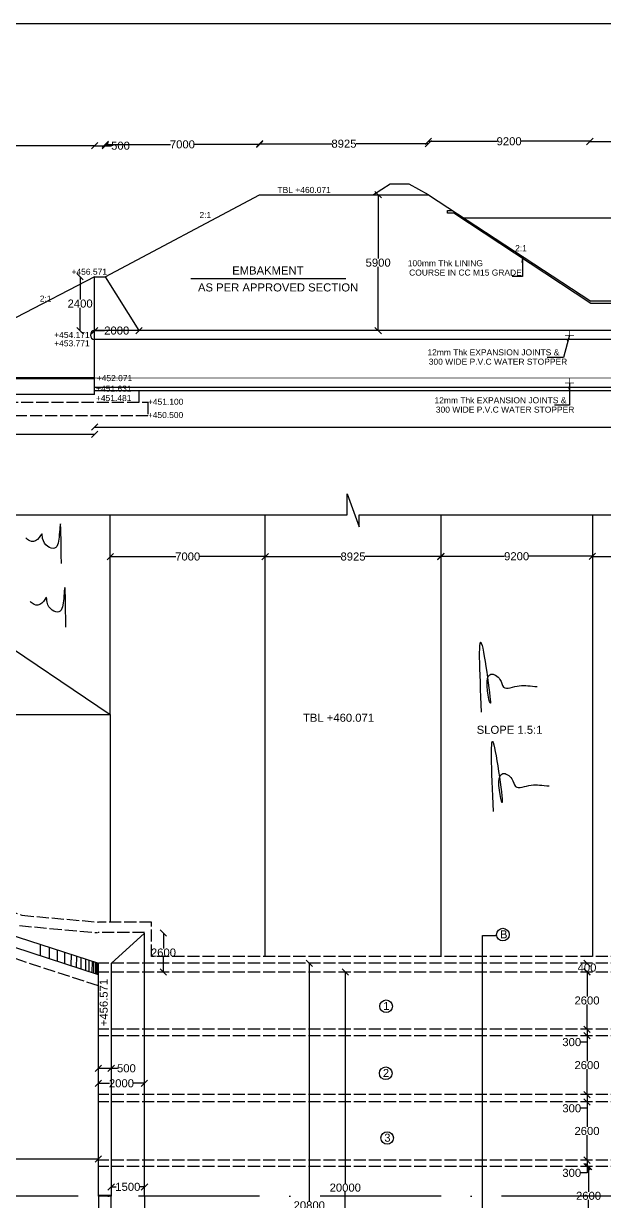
# Model space of a CAD drawing. Header units: millimetres. Extents: x 5124 to 6568637, y 2311 to 91879094.
# Drawn here: x 3707858 to 3716488, y 45938943 to 45956476 of the extents above; entities that cross this region are included whole.
import ezdxf

# ---------------------------------------------------------------- set-up
doc = ezdxf.new("R2010")
doc.units = ezdxf.units.MM
doc.header["$MEASUREMENT"] = 0
doc.linetypes.add('ACAD_ISO02W100', pattern=[15, 12, -3])
doc.linetypes.add('ACAD_ISO10W100', pattern=[18, 12, -3, 0, -3])
for name, color, linetype in [('DIMENSION', 7, 'Continuous'), ('DRAWING', 7, 'Continuous'), ('TEXT', 7, 'Continuous')]:
    doc.layers.add(name, color=color, linetype=linetype)
doc.styles.get("Standard").update_dxf_attribs({"font": 'arial.ttf', "height": 120})
doc.dimstyles.get("Standard").update_dxf_attribs({"dimtxt": 200, "dimasz": 110, "dimexe": 0.18, "dimexo": 0.0625, "dimgap": 0.09, "dimtad": 0, "dimtih": 1, "dimtoh": 1, "dimdec": 0, "dimzin": 0, "dimdsep": 46, "dimtxsty": 'Standard', "dimblk": 'OBLIQUE', "dimcen": 0.09, "dimse1": 1, "dimse2": 1, "dimadec": 0, "dimazin": 0, "dimtfac": 1, "dimtdec": 0, "dimtofl": 0, "dimtmove": 0, "dimatfit": 3, "dimfxl": 1, "dimtolj": 1, "dimtzin": 0, "dimarcsym": 0})

# ---------------------------------------------------------------- blocks, each defined once
blk = doc.blocks.new('_Oblique')
at = {"color": 0, "linetype": 'ByBlock', "lineweight": -2}
blk.add_line((-0.5, -0.5), (0.5, 0.5), dxfattribs=at)
blk = doc.blocks.new('*D93')
at = {"layer": 'Defpoints', "color": 0, "linetype": 'Continuous'}
for p in [(3703598, 45954628), (3708916, 45954657), (3708916, 45952704)]:
    blk.add_point(p, dxfattribs=at)
at = {"layer": 'DIMENSION', "color": 0, "linetype": 'Continuous', "lineweight": -2}
for p, q in [((3703598, 45954657), (3706037, 45954657)), ((3708916, 45954657), (3706477, 45954657))]:
    blk.add_line(p, q, dxfattribs=at)
at = {"layer": 'DIMENSION', "color": 0, "linetype": 'Continuous', "lineweight": -2, "xscale": 95, "yscale": 95, "zscale": 95, "rotation": 180}
blk.add_blockref('_Oblique', (3703598, 45954657), dxfattribs=at)
at = {"layer": 'DIMENSION', "color": 0, "linetype": 'Continuous', "lineweight": -2, "xscale": 95, "yscale": 95, "zscale": 95}
blk.add_blockref('_Oblique', (3708916, 45954657), dxfattribs=at)
at = {"layer": 'DIMENSION', "color": 0, "linetype": 'Continuous', "insert": (3706257, 45954657), "char_height": 120, "attachment_point": 5}
blk.add_mtext('\\A1;16000', dxfattribs=at)
blk = doc.blocks.new('*D94')
at = {"layer": 'Defpoints', "color": 0, "linetype": 'Continuous'}
for p in [(3709074, 45954656), (3708916, 45952704), (3709074, 45952704)]:
    blk.add_point(p, dxfattribs=at)
at = {"layer": 'DIMENSION', "color": 0, "linetype": 'Continuous', "lineweight": -2}
for p, q in [((3708916, 45954656), (3709074, 45954656)), ((3709074, 45954656), (3709169, 45954656))]:
    blk.add_line(p, q, dxfattribs=at)
at = {"layer": 'DIMENSION', "color": 0, "linetype": 'Continuous', "lineweight": -2, "xscale": 95, "yscale": 95, "zscale": 95, "rotation": 180}
blk.add_blockref('_Oblique', (3708916, 45954656), dxfattribs=at)
at = {"layer": 'DIMENSION', "color": 0, "linetype": 'Continuous', "lineweight": -2, "xscale": 95, "yscale": 95, "zscale": 95}
blk.add_blockref('_Oblique', (3709074, 45954656), dxfattribs=at)
at = {"layer": 'DIMENSION', "color": 0, "linetype": 'Continuous', "insert": (3709301, 45954656), "char_height": 120, "attachment_point": 5}
blk.add_mtext('\\A1;500', dxfattribs=at)
blk = doc.blocks.new('*D95')
at = {"layer": 'Defpoints', "color": 0, "linetype": 'Continuous'}
for p in [(3711370, 45954676), (3711370, 45953926), (3709074, 45952704)]:
    blk.add_point(p, dxfattribs=at)
at = {"layer": 'DIMENSION', "color": 0, "linetype": 'Continuous', "lineweight": -2}
for p, q in [((3709074, 45954676), (3710043, 45954676)), ((3711370, 45954676), (3710400, 45954676))]:
    blk.add_line(p, q, dxfattribs=at)
at = {"layer": 'DIMENSION', "color": 0, "linetype": 'Continuous', "lineweight": -2, "xscale": 95, "yscale": 95, "zscale": 95, "rotation": 180}
blk.add_blockref('_Oblique', (3709074, 45954676), dxfattribs=at)
at = {"layer": 'DIMENSION', "color": 0, "linetype": 'Continuous', "lineweight": -2, "xscale": 95, "yscale": 95, "zscale": 95}
blk.add_blockref('_Oblique', (3711370, 45954676), dxfattribs=at)
at = {"layer": 'DIMENSION', "color": 0, "linetype": 'Continuous', "insert": (3710222, 45954676), "char_height": 120, "attachment_point": 5}
blk.add_mtext('\\A1;7000', dxfattribs=at)
blk = doc.blocks.new('*D96')
at = {"layer": 'Defpoints', "color": 0, "linetype": 'Continuous'}
for p in [(3713882, 45954686), (3711370, 45953926), (3713882, 45953926)]:
    blk.add_point(p, dxfattribs=at)
at = {"layer": 'DIMENSION', "color": 0, "linetype": 'Continuous', "lineweight": -2}
for p, q in [((3711370, 45954686), (3712446, 45954686)), ((3713882, 45954686), (3712806, 45954686))]:
    blk.add_line(p, q, dxfattribs=at)
at = {"layer": 'DIMENSION', "color": 0, "linetype": 'Continuous', "lineweight": -2, "xscale": 95, "yscale": 95, "zscale": 95, "rotation": 180}
blk.add_blockref('_Oblique', (3711370, 45954686), dxfattribs=at)
at = {"layer": 'DIMENSION', "color": 0, "linetype": 'Continuous', "lineweight": -2, "xscale": 95, "yscale": 95, "zscale": 95}
blk.add_blockref('_Oblique', (3713882, 45954686), dxfattribs=at)
at = {"layer": 'DIMENSION', "color": 0, "linetype": 'Continuous', "insert": (3712626, 45954686), "char_height": 120, "attachment_point": 5}
blk.add_mtext('\\A1;8925', dxfattribs=at)
blk = doc.blocks.new('*D97')
at = {"layer": 'Defpoints', "color": 0, "linetype": 'Continuous'}
for p in [(3716286, 45954722), (3713882, 45953926), (3716286, 45953926)]:
    blk.add_point(p, dxfattribs=at)
at = {"layer": 'DIMENSION', "color": 0, "linetype": 'Continuous', "lineweight": -2}
for p, q in [((3713882, 45954722), (3714905, 45954722)), ((3716286, 45954722), (3715263, 45954722))]:
    blk.add_line(p, q, dxfattribs=at)
at = {"layer": 'DIMENSION', "color": 0, "linetype": 'Continuous', "lineweight": -2, "xscale": 95, "yscale": 95, "zscale": 95, "rotation": 180}
blk.add_blockref('_Oblique', (3713882, 45954722), dxfattribs=at)
at = {"layer": 'DIMENSION', "color": 0, "linetype": 'Continuous', "lineweight": -2, "xscale": 95, "yscale": 95, "zscale": 95}
blk.add_blockref('_Oblique', (3716286, 45954722), dxfattribs=at)
at = {"layer": 'DIMENSION', "color": 0, "linetype": 'Continuous', "insert": (3715084, 45954722), "char_height": 120, "attachment_point": 5}
blk.add_mtext('\\A1;9200', dxfattribs=at)
blk = doc.blocks.new('*D98')
at = {"layer": 'Defpoints', "color": 0, "linetype": 'Continuous'}
for p in [(3716281, 45954717), (3721254, 45954718), (3721254, 45954717)]:
    blk.add_point(p, dxfattribs=at)
at = {"layer": 'DIMENSION', "color": 0, "linetype": 'Continuous', "lineweight": -2}
for p, q in [((3716281, 45954718), (3718547, 45954718)), ((3721254, 45954718), (3718987, 45954718))]:
    blk.add_line(p, q, dxfattribs=at)
at = {"layer": 'DIMENSION', "color": 0, "linetype": 'Continuous', "lineweight": -2, "xscale": 95, "yscale": 95, "zscale": 95, "rotation": 180}
blk.add_blockref('_Oblique', (3716281, 45954718), dxfattribs=at)
at = {"layer": 'DIMENSION', "color": 0, "linetype": 'Continuous', "lineweight": -2, "xscale": 95, "yscale": 95, "zscale": 95}
blk.add_blockref('_Oblique', (3721254, 45954718), dxfattribs=at)
at = {"layer": 'DIMENSION', "color": 0, "linetype": 'Continuous', "insert": (3718767, 45954718), "char_height": 120, "attachment_point": 5}
blk.add_mtext('\\A1;15000', dxfattribs=at)
blk = doc.blocks.new('*D109')
at = {"layer": 'Defpoints', "color": 0, "linetype": 'Continuous'}
for p in [(3708916, 45950948), (3703474, 45950536), (3708916, 45950356)]:
    blk.add_point(p, dxfattribs=at)
at = {"layer": 'DIMENSION', "color": 0, "linetype": 'Continuous', "lineweight": -2}
for p, q in [((3703474, 45950356), (3705975, 45950356)), ((3708916, 45950356), (3706415, 45950356))]:
    blk.add_line(p, q, dxfattribs=at)
at = {"layer": 'DIMENSION', "color": 0, "linetype": 'Continuous', "lineweight": -2, "xscale": 95, "yscale": 95, "zscale": 95, "rotation": 180}
blk.add_blockref('_Oblique', (3703474, 45950356), dxfattribs=at)
at = {"layer": 'DIMENSION', "color": 0, "linetype": 'Continuous', "lineweight": -2, "xscale": 95, "yscale": 95, "zscale": 95}
blk.add_blockref('_Oblique', (3708916, 45950356), dxfattribs=at)
at = {"layer": 'DIMENSION', "color": 0, "linetype": 'Continuous', "insert": (3706195, 45950356), "char_height": 120, "attachment_point": 5}
blk.add_mtext('\\A1;16500', dxfattribs=at)
blk = doc.blocks.new('*D110')
at = {"layer": 'Defpoints', "color": 0, "linetype": 'Continuous'}
for p in [(3708916, 45950948), (3727718, 45950941), (3727718, 45950464)]:
    blk.add_point(p, dxfattribs=at)
at = {"layer": 'DIMENSION', "color": 0, "linetype": 'Continuous', "lineweight": -2}
for p, q in [((3708916, 45950464), (3718091, 45950464)), ((3727718, 45950464), (3718544, 45950464))]:
    blk.add_line(p, q, dxfattribs=at)
at = {"layer": 'DIMENSION', "color": 0, "linetype": 'Continuous', "lineweight": -2, "xscale": 95, "yscale": 95, "zscale": 95, "rotation": 180}
blk.add_blockref('_Oblique', (3708916, 45950464), dxfattribs=at)
at = {"layer": 'DIMENSION', "color": 0, "linetype": 'Continuous', "lineweight": -2, "xscale": 95, "yscale": 95, "zscale": 95}
blk.add_blockref('_Oblique', (3727718, 45950464), dxfattribs=at)
at = {"layer": 'DIMENSION', "color": 0, "linetype": 'Continuous', "insert": (3718317, 45950464), "char_height": 120, "attachment_point": 5}
blk.add_mtext('\\A1;62325', dxfattribs=at)
blk = doc.blocks.new('*D127')
at = {"layer": 'Defpoints', "color": 0, "linetype": 'Continuous'}
for p in [(3712988, 45953926), (3712988, 45951902), (3713135, 45951902)]:
    blk.add_point(p, dxfattribs=at)
at = {"layer": 'DIMENSION', "color": 0, "linetype": 'Continuous', "lineweight": -2}
for p, q in [((3713135, 45953926), (3713135, 45952976)), ((3713135, 45951902), (3713135, 45952853))]:
    blk.add_line(p, q, dxfattribs=at)
at = {"layer": 'DIMENSION', "color": 0, "linetype": 'Continuous', "lineweight": -2, "xscale": 95, "yscale": 95, "zscale": 95}
for p, rotation in [((3713135, 45953926), 90), ((3713135, 45951902), 270)]:
    blk.add_blockref('_Oblique', p, dxfattribs=dict(at, rotation=rotation))
at = {"layer": 'DIMENSION', "color": 0, "linetype": 'Continuous', "insert": (3713135, 45952914), "char_height": 120, "attachment_point": 5}
blk.add_mtext('\\A1;5900', dxfattribs=at)
blk = doc.blocks.new('*D128')
at = {"layer": 'Defpoints', "color": 0, "linetype": 'Continuous'}
for p in [(3708915, 45951902), (3709576, 45951902), (3709576, 45951902)]:
    blk.add_point(p, dxfattribs=at)
at = {"layer": 'DIMENSION', "color": 0, "linetype": 'Continuous', "lineweight": -2}
for p, q in [((3708915, 45951902), (3709065, 45951902)), ((3709576, 45951902), (3709425, 45951902))]:
    blk.add_line(p, q, dxfattribs=at)
at = {"layer": 'DIMENSION', "color": 0, "linetype": 'Continuous', "lineweight": -2, "xscale": 95, "yscale": 95, "zscale": 95, "rotation": 180}
blk.add_blockref('_Oblique', (3708915, 45951902), dxfattribs=at)
at = {"layer": 'DIMENSION', "color": 0, "linetype": 'Continuous', "lineweight": -2, "xscale": 95, "yscale": 95, "zscale": 95}
blk.add_blockref('_Oblique', (3709576, 45951902), dxfattribs=at)
at = {"layer": 'DIMENSION', "color": 0, "linetype": 'Continuous', "insert": (3709245, 45951902), "char_height": 120, "attachment_point": 5}
blk.add_mtext('\\A1;2000', dxfattribs=at)
blk = doc.blocks.new('*D129')
at = {"layer": 'Defpoints', "color": 0, "linetype": 'Continuous'}
for p in [(3708700, 45952704), (3708916, 45952704), (3708916, 45951902)]:
    blk.add_point(p, dxfattribs=at)
at = {"layer": 'DIMENSION', "color": 0, "linetype": 'Continuous', "lineweight": -2}
for p, q in [((3708700, 45952704), (3708700, 45952365)), ((3708700, 45951902), (3708700, 45952242))]:
    blk.add_line(p, q, dxfattribs=at)
at = {"layer": 'DIMENSION', "color": 0, "linetype": 'Continuous', "lineweight": -2, "xscale": 95, "yscale": 95, "zscale": 95}
for p, rotation in [((3708700, 45952704), 90), ((3708700, 45951902), 270)]:
    blk.add_blockref('_Oblique', p, dxfattribs=dict(at, rotation=rotation))
at = {"layer": 'DIMENSION', "color": 0, "linetype": 'Continuous', "insert": (3708700, 45952304), "char_height": 120, "attachment_point": 5}
blk.add_mtext('\\A1;2400', dxfattribs=at)
blk = doc.blocks.new('*D130')
at = {"layer": 'Defpoints', "color": 0, "linetype": 'Continuous'}
for p in [(3709149, 45948536), (3711454, 45948536), (3711454, 45948536)]:
    blk.add_point(p, dxfattribs=at)
at = {"layer": 'DIMENSION', "color": 0, "linetype": 'Continuous', "lineweight": -2}
for p, q in [((3709149, 45948536), (3710123, 45948536)), ((3711454, 45948536), (3710480, 45948536))]:
    blk.add_line(p, q, dxfattribs=at)
at = {"layer": 'DIMENSION', "color": 0, "linetype": 'Continuous', "lineweight": -2, "xscale": 95, "yscale": 95, "zscale": 95, "rotation": 180}
blk.add_blockref('_Oblique', (3709149, 45948536), dxfattribs=at)
at = {"layer": 'DIMENSION', "color": 0, "linetype": 'Continuous', "lineweight": -2, "xscale": 95, "yscale": 95, "zscale": 95}
blk.add_blockref('_Oblique', (3711454, 45948536), dxfattribs=at)
at = {"layer": 'DIMENSION', "color": 0, "linetype": 'Continuous', "insert": (3710301, 45948536), "char_height": 120, "attachment_point": 5}
blk.add_mtext('\\A1;7000', dxfattribs=at)
blk = doc.blocks.new('*D131')
at = {"layer": 'Defpoints', "color": 0, "linetype": 'Continuous'}
for p in [(3711454, 45948536), (3714068, 45948536), (3714068, 45948536)]:
    blk.add_point(p, dxfattribs=at)
at = {"layer": 'DIMENSION', "color": 0, "linetype": 'Continuous', "lineweight": -2}
for p, q in [((3711454, 45948536), (3712581, 45948536)), ((3714068, 45948536), (3712941, 45948536))]:
    blk.add_line(p, q, dxfattribs=at)
at = {"layer": 'DIMENSION', "color": 0, "linetype": 'Continuous', "lineweight": -2, "xscale": 95, "yscale": 95, "zscale": 95, "rotation": 180}
blk.add_blockref('_Oblique', (3711454, 45948536), dxfattribs=at)
at = {"layer": 'DIMENSION', "color": 0, "linetype": 'Continuous', "lineweight": -2, "xscale": 95, "yscale": 95, "zscale": 95}
blk.add_blockref('_Oblique', (3714068, 45948536), dxfattribs=at)
at = {"layer": 'DIMENSION', "color": 0, "linetype": 'Continuous', "insert": (3712761, 45948536), "char_height": 120, "attachment_point": 5}
blk.add_mtext('\\A1;8925', dxfattribs=at)
blk = doc.blocks.new('*D132')
at = {"layer": 'Defpoints', "color": 0, "linetype": 'Continuous'}
for p in [(3714068, 45948536), (3716324, 45948540), (3716324, 45948536)]:
    blk.add_point(p, dxfattribs=at)
at = {"layer": 'DIMENSION', "color": 0, "linetype": 'Continuous', "lineweight": -2}
for p, q in [((3714068, 45948540), (3715017, 45948540)), ((3716324, 45948540), (3715375, 45948540))]:
    blk.add_line(p, q, dxfattribs=at)
at = {"layer": 'DIMENSION', "color": 0, "linetype": 'Continuous', "lineweight": -2, "xscale": 95, "yscale": 95, "zscale": 95, "rotation": 180}
blk.add_blockref('_Oblique', (3714068, 45948540), dxfattribs=at)
at = {"layer": 'DIMENSION', "color": 0, "linetype": 'Continuous', "lineweight": -2, "xscale": 95, "yscale": 95, "zscale": 95}
blk.add_blockref('_Oblique', (3716324, 45948540), dxfattribs=at)
at = {"layer": 'DIMENSION', "color": 0, "linetype": 'Continuous', "insert": (3715196, 45948540), "char_height": 120, "attachment_point": 5}
blk.add_mtext('\\A1;9200', dxfattribs=at)
blk = doc.blocks.new('*D133')
at = {"layer": 'Defpoints', "color": 0, "linetype": 'Continuous'}
for p in [(3716324, 45948536), (3721354, 45948538), (3721354, 45948536)]:
    blk.add_point(p, dxfattribs=at)
at = {"layer": 'DIMENSION', "color": 0, "linetype": 'Continuous', "lineweight": -2}
for p, q in [((3716324, 45948538), (3718619, 45948538)), ((3721354, 45948538), (3719059, 45948538))]:
    blk.add_line(p, q, dxfattribs=at)
at = {"layer": 'DIMENSION', "color": 0, "linetype": 'Continuous', "lineweight": -2, "xscale": 95, "yscale": 95, "zscale": 95, "rotation": 180}
blk.add_blockref('_Oblique', (3716324, 45948538), dxfattribs=at)
at = {"layer": 'DIMENSION', "color": 0, "linetype": 'Continuous', "lineweight": -2, "xscale": 95, "yscale": 95, "zscale": 95}
blk.add_blockref('_Oblique', (3721354, 45948538), dxfattribs=at)
at = {"layer": 'DIMENSION', "color": 0, "linetype": 'Continuous', "insert": (3718839, 45948538), "char_height": 120, "attachment_point": 5}
blk.add_mtext('\\A1;15000', dxfattribs=at)
blk = doc.blocks.new('*D143')
at = {"layer": 'Defpoints', "color": 0, "linetype": 'Continuous'}
for p in [(3703239, 45939512), (3708972, 45939584), (3708972, 45939561)]:
    blk.add_point(p, dxfattribs=at)
at = {"layer": 'DIMENSION', "color": 0, "linetype": 'Continuous', "lineweight": -2}
for p, q in [((3703239, 45939561), (3705886, 45939561)), ((3708972, 45939561), (3706326, 45939561))]:
    blk.add_line(p, q, dxfattribs=at)
at = {"layer": 'DIMENSION', "color": 0, "linetype": 'Continuous', "lineweight": -2, "xscale": 95, "yscale": 95, "zscale": 95, "rotation": 180}
blk.add_blockref('_Oblique', (3703239, 45939561), dxfattribs=at)
at = {"layer": 'DIMENSION', "color": 0, "linetype": 'Continuous', "lineweight": -2, "xscale": 95, "yscale": 95, "zscale": 95}
blk.add_blockref('_Oblique', (3708972, 45939561), dxfattribs=at)
at = {"layer": 'DIMENSION', "color": 0, "linetype": 'Continuous', "insert": (3706106, 45939561), "char_height": 120, "attachment_point": 5}
blk.add_mtext('\\A1;16500', dxfattribs=at)
blk = doc.blocks.new('*D144')
at = {"layer": 'Defpoints', "color": 0, "linetype": 'Continuous'}
for p in [(3709658, 45942926), (3709658, 45942346), (3709940, 45942346)]:
    blk.add_point(p, dxfattribs=at)
at = {"layer": 'DIMENSION', "color": 0, "linetype": 'Continuous', "lineweight": -2}
for p, q in [((3709940, 45942926), (3709940, 45942698)), ((3709940, 45942346), (3709940, 45942575))]:
    blk.add_line(p, q, dxfattribs=at)
at = {"layer": 'DIMENSION', "color": 0, "linetype": 'Continuous', "lineweight": -2, "xscale": 95, "yscale": 95, "zscale": 95}
for p, rotation in [((3709940, 45942926), 90), ((3709940, 45942346), 270)]:
    blk.add_blockref('_Oblique', p, dxfattribs=dict(at, rotation=rotation))
at = {"layer": 'DIMENSION', "color": 0, "linetype": 'Continuous', "insert": (3709940, 45942636), "char_height": 120, "attachment_point": 5}
blk.add_mtext('\\A1;2600', dxfattribs=at)
blk = doc.blocks.new('*D145')
at = {"layer": 'Defpoints', "color": 0, "linetype": 'Continuous'}
for p in [(3708972, 45940908), (3709162, 45940912), (3709162, 45940908)]:
    blk.add_point(p, dxfattribs=at)
at = {"layer": 'DIMENSION', "color": 0, "linetype": 'Continuous', "lineweight": -2}
for p, q in [((3708972, 45940912), (3709162, 45940912)), ((3709162, 45940912), (3709257, 45940912))]:
    blk.add_line(p, q, dxfattribs=at)
at = {"layer": 'DIMENSION', "color": 0, "linetype": 'Continuous', "lineweight": -2, "xscale": 95, "yscale": 95, "zscale": 95, "rotation": 180}
blk.add_blockref('_Oblique', (3708972, 45940912), dxfattribs=at)
at = {"layer": 'DIMENSION', "color": 0, "linetype": 'Continuous', "lineweight": -2, "xscale": 95, "yscale": 95, "zscale": 95}
blk.add_blockref('_Oblique', (3709162, 45940912), dxfattribs=at)
at = {"layer": 'DIMENSION', "color": 0, "linetype": 'Continuous', "insert": (3709389, 45940912), "char_height": 120, "attachment_point": 5}
blk.add_mtext('\\A1;500', dxfattribs=at)
blk = doc.blocks.new('*D146')
at = {"layer": 'Defpoints', "color": 0, "linetype": 'Continuous'}
for p in [(3708972.5, 45940667.5), (3709657.5, 45940688.5), (3709657.5, 45940688.5)]:
    blk.add_point(p, dxfattribs=at)
at = {"layer": 'DIMENSION', "color": 0, "linetype": 'Continuous', "lineweight": -2}
for p, q in [((3708972.5, 45940688.5), (3709134.91, 45940688.5)), ((3709657.5, 45940688.5), (3709495.09, 45940688.5))]:
    blk.add_line(p, q, dxfattribs=at)
at = {"layer": 'DIMENSION', "color": 0, "linetype": 'Continuous', "lineweight": -2, "xscale": 95, "yscale": 95, "zscale": 95, "rotation": 180}
blk.add_blockref('_Oblique', (3708972.5, 45940688.5), dxfattribs=at)
at = {"layer": 'DIMENSION', "color": 0, "linetype": 'Continuous', "lineweight": -2, "xscale": 95, "yscale": 95, "zscale": 95}
blk.add_blockref('_Oblique', (3709657.5, 45940688.5), dxfattribs=at)
at = {"layer": 'DIMENSION', "color": 0, "linetype": 'Continuous', "insert": (3709315, 45940688.5), "char_height": 120, "attachment_point": 5}
blk.add_mtext('\\A1;2000', dxfattribs=at)
blk = doc.blocks.new('*D147')
at = {"layer": 'Defpoints', "color": 0, "linetype": 'Continuous'}
for p in [(3709162, 45939146), (3709658, 45939146), (3709658, 45939146)]:
    blk.add_point(p, dxfattribs=at)
at = {"layer": 'DIMENSION', "color": 0, "linetype": 'Continuous', "lineweight": -2}
for p, q in [((3709162, 45939146), (3709236, 45939146)), ((3709658, 45939146), (3709583, 45939146))]:
    blk.add_line(p, q, dxfattribs=at)
at = {"layer": 'DIMENSION', "color": 0, "linetype": 'Continuous', "lineweight": -2, "xscale": 95, "yscale": 95, "zscale": 95, "rotation": 180}
blk.add_blockref('_Oblique', (3709162, 45939146), dxfattribs=at)
at = {"layer": 'DIMENSION', "color": 0, "linetype": 'Continuous', "lineweight": -2, "xscale": 95, "yscale": 95, "zscale": 95}
blk.add_blockref('_Oblique', (3709658, 45939146), dxfattribs=at)
at = {"layer": 'DIMENSION', "color": 0, "linetype": 'Continuous', "insert": (3709410, 45939146), "char_height": 120, "attachment_point": 5}
blk.add_mtext('\\A1;1500', dxfattribs=at)
blk = doc.blocks.new('*D152')
at = {"layer": 'Defpoints', "color": 0, "linetype": 'Continuous'}
for p in [(3712162, 45942478), (3712110, 45935548), (3712210, 45935548)]:
    blk.add_point(p, dxfattribs=at)
at = {"layer": 'DIMENSION', "color": 0, "linetype": 'Continuous', "lineweight": -2}
for p, q in [((3712110, 45942478), (3712110, 45938932)), ((3712110, 45935548), (3712110, 45938809))]:
    blk.add_line(p, q, dxfattribs=at)
at = {"layer": 'DIMENSION', "color": 0, "linetype": 'Continuous', "lineweight": -2, "xscale": 95, "yscale": 95, "zscale": 95}
for p, rotation in [((3712110, 45942478), 90), ((3712110, 45935548), 270)]:
    blk.add_blockref('_Oblique', p, dxfattribs=dict(at, rotation=rotation))
at = {"layer": 'DIMENSION', "color": 0, "linetype": 'Continuous', "insert": (3712110, 45938870), "char_height": 120, "attachment_point": 5}
blk.add_mtext('\\A1;20800', dxfattribs=at)
blk = doc.blocks.new('*D153')
at = {"layer": 'Defpoints', "color": 0, "linetype": 'Continuous'}
for p in [(3712451, 45942346), (3712646, 45942346), (3712451, 45935679)]:
    blk.add_point(p, dxfattribs=at)
at = {"layer": 'DIMENSION', "color": 0, "linetype": 'Continuous', "lineweight": -2}
for p, q in [((3712646, 45942346), (3712646, 45939196)), ((3712646, 45935679), (3712646, 45939073))]:
    blk.add_line(p, q, dxfattribs=at)
at = {"layer": 'DIMENSION', "color": 0, "linetype": 'Continuous', "lineweight": -2, "xscale": 95, "yscale": 95, "zscale": 95}
for p, rotation in [((3712646, 45942346), 90), ((3712646, 45935679), 270)]:
    blk.add_blockref('_Oblique', p, dxfattribs=dict(at, rotation=rotation))
at = {"layer": 'DIMENSION', "color": 0, "linetype": 'Continuous', "insert": (3712646, 45939134), "char_height": 120, "attachment_point": 5}
blk.add_mtext('\\A1;20000', dxfattribs=at)
blk = doc.blocks.new('*D154')
at = {"layer": 'Defpoints', "color": 0, "linetype": 'Continuous'}
for p in [(3716243, 45942478), (3716243, 45942346), (3716243, 45942346)]:
    blk.add_point(p, dxfattribs=at)
at = {"layer": 'DIMENSION', "color": 0, "linetype": 'Continuous', "lineweight": -2}
for p, q in [((3716243, 45942478), (3716243, 45942473)), ((3716243, 45942346), (3716243, 45942350))]:
    blk.add_line(p, q, dxfattribs=at)
at = {"layer": 'DIMENSION', "color": 0, "linetype": 'Continuous', "lineweight": -2, "xscale": 95, "yscale": 95, "zscale": 95}
for p, rotation in [((3716243, 45942478), 90), ((3716243, 45942346), 270)]:
    blk.add_blockref('_Oblique', p, dxfattribs=dict(at, rotation=rotation))
at = {"layer": 'DIMENSION', "color": 0, "linetype": 'Continuous', "insert": (3716243, 45942412), "char_height": 120, "attachment_point": 5}
blk.add_mtext('\\A1;400', dxfattribs=at)
blk = doc.blocks.new('*D155')
at = {"layer": 'Defpoints', "color": 0, "linetype": 'Continuous'}
for p in [(3716243, 45942350), (3716243, 45941494), (3716243, 45941494)]:
    blk.add_point(p, dxfattribs=at)
at = {"layer": 'DIMENSION', "color": 0, "linetype": 'Continuous', "lineweight": -2}
for p, q in [((3716243, 45942350), (3716243, 45941984)), ((3716243, 45941494), (3716243, 45941861))]:
    blk.add_line(p, q, dxfattribs=at)
at = {"layer": 'DIMENSION', "color": 0, "linetype": 'Continuous', "lineweight": -2, "xscale": 95, "yscale": 95, "zscale": 95}
for p, rotation in [((3716243, 45942350), 90), ((3716243, 45941494), 270)]:
    blk.add_blockref('_Oblique', p, dxfattribs=dict(at, rotation=rotation))
at = {"layer": 'DIMENSION', "color": 0, "linetype": 'Continuous', "insert": (3716243, 45941922), "char_height": 120, "attachment_point": 5}
blk.add_mtext('\\A1;2600', dxfattribs=at)
blk = doc.blocks.new('*D156')
at = {"layer": 'Defpoints', "color": 0, "linetype": 'Continuous'}
for p in [(3716243, 45941494), (3716243, 45941397), (3716243, 45941397)]:
    blk.add_point(p, dxfattribs=at)
at = {"layer": 'DIMENSION', "color": 0, "linetype": 'Continuous', "lineweight": -2}
for p, q in [((3716243, 45941494), (3716243, 45941397)), ((3716243, 45941397), (3716243, 45941302)), ((3716243, 45941302), (3716148, 45941302))]:
    blk.add_line(p, q, dxfattribs=at)
at = {"layer": 'DIMENSION', "color": 0, "linetype": 'Continuous', "lineweight": -2, "xscale": 95, "yscale": 95, "zscale": 95}
for p, rotation in [((3716243, 45941494), 90), ((3716243, 45941397), 270)]:
    blk.add_blockref('_Oblique', p, dxfattribs=dict(at, rotation=rotation))
at = {"layer": 'DIMENSION', "color": 0, "linetype": 'Continuous', "insert": (3716016, 45941302), "char_height": 120, "attachment_point": 5}
blk.add_mtext('\\A1;300', dxfattribs=at)
blk = doc.blocks.new('*D157')
at = {"layer": 'Defpoints', "color": 0, "linetype": 'Continuous'}
for p in [(3716243, 45941397), (3716243, 45940520), (3716243, 45940520)]:
    blk.add_point(p, dxfattribs=at)
at = {"layer": 'DIMENSION', "color": 0, "linetype": 'Continuous', "lineweight": -2}
for p, q in [((3716243, 45941397), (3716243, 45941020)), ((3716243, 45940520), (3716243, 45940897))]:
    blk.add_line(p, q, dxfattribs=at)
at = {"layer": 'DIMENSION', "color": 0, "linetype": 'Continuous', "lineweight": -2, "xscale": 95, "yscale": 95, "zscale": 95}
for p, rotation in [((3716243, 45941397), 90), ((3716243, 45940520), 270)]:
    blk.add_blockref('_Oblique', p, dxfattribs=dict(at, rotation=rotation))
at = {"layer": 'DIMENSION', "color": 0, "linetype": 'Continuous', "insert": (3716243, 45940959), "char_height": 120, "attachment_point": 5}
blk.add_mtext('\\A1;2600', dxfattribs=at)
blk = doc.blocks.new('*D158')
at = {"layer": 'Defpoints', "color": 0, "linetype": 'Continuous'}
for p in [(3716243, 45940520), (3716243, 45940412), (3716243, 45940412)]:
    blk.add_point(p, dxfattribs=at)
at = {"layer": 'DIMENSION', "color": 0, "linetype": 'Continuous', "lineweight": -2}
for p, q in [((3716243, 45940520), (3716243, 45940412)), ((3716243, 45940316), (3716148, 45940316)), ((3716243, 45940412), (3716243, 45940316))]:
    blk.add_line(p, q, dxfattribs=at)
at = {"layer": 'DIMENSION', "color": 0, "linetype": 'Continuous', "lineweight": -2, "xscale": 95, "yscale": 95, "zscale": 95}
for p, rotation in [((3716243, 45940520), 90), ((3716243, 45940412), 270)]:
    blk.add_blockref('_Oblique', p, dxfattribs=dict(at, rotation=rotation))
at = {"layer": 'DIMENSION', "color": 0, "linetype": 'Continuous', "insert": (3716016, 45940316), "char_height": 120, "attachment_point": 5}
blk.add_mtext('\\A1;300', dxfattribs=at)
blk = doc.blocks.new('*D159')
at = {"layer": 'Defpoints', "color": 0, "linetype": 'Continuous'}
for p in [(3716243, 45940412), (3716243, 45939544), (3716243, 45939544)]:
    blk.add_point(p, dxfattribs=at)
at = {"layer": 'DIMENSION', "color": 0, "linetype": 'Continuous', "lineweight": -2}
for p, q in [((3716243, 45940412), (3716243, 45940039)), ((3716243, 45939544), (3716243, 45939916))]:
    blk.add_line(p, q, dxfattribs=at)
at = {"layer": 'DIMENSION', "color": 0, "linetype": 'Continuous', "lineweight": -2, "xscale": 95, "yscale": 95, "zscale": 95}
for p, rotation in [((3716243, 45940412), 90), ((3716243, 45939544), 270)]:
    blk.add_blockref('_Oblique', p, dxfattribs=dict(at, rotation=rotation))
at = {"layer": 'DIMENSION', "color": 0, "linetype": 'Continuous', "insert": (3716243, 45939978), "char_height": 120, "attachment_point": 5}
blk.add_mtext('\\A1;2600', dxfattribs=at)
blk = doc.blocks.new('*D160')
at = {"layer": 'Defpoints', "color": 0, "linetype": 'Continuous'}
for p in [(3716243, 45939544), (3716243, 45939449), (3716243, 45939449)]:
    blk.add_point(p, dxfattribs=at)
at = {"layer": 'DIMENSION', "color": 0, "linetype": 'Continuous', "lineweight": -2}
for p, q in [((3716243, 45939544), (3716243, 45939449)), ((3716243, 45939449), (3716243, 45939354)), ((3716243, 45939354), (3716148, 45939354))]:
    blk.add_line(p, q, dxfattribs=at)
at = {"layer": 'DIMENSION', "color": 0, "linetype": 'Continuous', "lineweight": -2, "xscale": 95, "yscale": 95, "zscale": 95}
for p, rotation in [((3716243, 45939544), 90), ((3716243, 45939449), 270)]:
    blk.add_blockref('_Oblique', p, dxfattribs=dict(at, rotation=rotation))
at = {"layer": 'DIMENSION', "color": 0, "linetype": 'Continuous', "insert": (3716016, 45939354), "char_height": 120, "attachment_point": 5}
blk.add_mtext('\\A1;300', dxfattribs=at)
blk = doc.blocks.new('*D161')
at = {"layer": 'Defpoints', "color": 0, "linetype": 'Continuous'}
for p in [(3716243, 45939449), (3716266, 45938576), (3716266, 45938576)]:
    blk.add_point(p, dxfattribs=at)
at = {"layer": 'DIMENSION', "color": 0, "linetype": 'Continuous', "lineweight": -2}
for p, q in [((3716266, 45939449), (3716266, 45939074)), ((3716266, 45938576), (3716266, 45938951))]:
    blk.add_line(p, q, dxfattribs=at)
at = {"layer": 'DIMENSION', "color": 0, "linetype": 'Continuous', "lineweight": -2, "xscale": 95, "yscale": 95, "zscale": 95}
for p, rotation in [((3716266, 45939449), 90), ((3716266, 45938576), 270)]:
    blk.add_blockref('_Oblique', p, dxfattribs=dict(at, rotation=rotation))
at = {"layer": 'DIMENSION', "color": 0, "linetype": 'Continuous', "insert": (3716266, 45939012), "char_height": 120, "attachment_point": 5}
blk.add_mtext('\\A1;2600', dxfattribs=at)

msp = doc.modelspace()

# ---------------------------------------------------------------- linework, layer by layer
at = {"layer": 'Defpoints', "linetype": 'Continuous'}
msp.add_lwpolyline([(3696927, 45956476.5), (3742372, 45956476.5), (3742372, 45926989), (3696927, 45926989)], close=True, dxfattribs=at)
at = {"layer": 'DIMENSION', "linetype": 'Continuous'}
msp.add_lwpolyline([(3714866, 45935064.5), (3714688.5, 45935064.5), (3714688.5, 45942889), (3714902.5, 45942889)], dxfattribs=at)
for centre in [(3714991.2, 45942904.2), (3713253.7, 45941836.2), (3713248.7, 45940838.2), (3713269.7, 45939874.2)]:
    msp.add_circle(centre, 93.7, dxfattribs=at)
at = {"layer": 'DRAWING', "linetype": 'Continuous'}
for p, q in [((3708972.5, 45942304.3), (3703523.1, 45944094.2)), ((3708972.5, 45939008), (3708972.5, 45942477.5)), ((3709162, 45942471.5), (3709162, 45939008)), ((3709162, 45939017), (3708972.5, 45939017)), ((3708972.5, 45939017), (3708972.5, 45935547.5)), ((3709162, 45939008), (3708972.5, 45939008)), ((3709162, 45935553.5), (3709162, 45939017))]:
    msp.add_line(p, q, dxfattribs=at)
at = {"layer": 'DRAWING', "linetype": 'ACAD_ISO02W100', "ltscale": 15}
msp.add_line((3707798.4, 45943037.3), (3708958.6, 45942934.1), dxfattribs=at)
at = {"layer": 'DRAWING', "linetype": 'Continuous'}
for points in [[(3713882, 45953926.5), (3713595.5, 45954085), (3713315, 45954085), (3713065.5, 45953926.5)], [(3709074, 45952704.5), (3711369.5, 45953926.5), (3713882, 45953926.5), (3716300, 45952341)], [(3716300, 45952303.5), (3714263, 45953653), (3714168, 45953653), (3714168, 45953692), (3714239.9, 45953691.8)], [(3723069.7, 45953577), (3714415, 45953577)], [(3708916, 45952704.5), (3707750, 45952097), (3703451.5, 45952097)], [(3708916, 45950948), (3708916, 45952704.5), (3709074, 45952704.5), (3709575.5, 45951902.5)], [(3710349.5, 45952680), (3712654.5, 45952680)], [(3721291.5, 45952341), (3716300, 45952341)], [(3721291.5, 45952303.5), (3716300, 45952303.5)], [(3727718.5, 45951902.5), (3708916, 45951902.5)], [(3727718.5, 45951770), (3708916, 45951770)], [(3708915, 45951197.5), (3703451.5, 45951197.5)], [(3708916, 45950948), (3703525, 45950948), (3703473.5, 45950535.5), (3703323, 45950535.5), (3703323, 45951185.5), (3703451.5, 45951185.5)], [(3708915, 45951185.5), (3703451.5, 45951185.5)], [(3727718.5, 45951055.5), (3708916, 45951055.5)], [(3727718.5, 45951006.5), (3708916, 45951006.5)], [(3709572, 45951006.5), (3709572, 45950838)], [(3698319.5, 45945501), (3698319.5, 45949156.5), (3703568.5, 45949156.5), (3703568.5, 45949377), (3703768, 45949020), (3703768, 45949156.5), (3712672, 45949156.5), (3712672, 45949470), (3712852, 45948980), (3712852, 45949156.5), (3718802, 45949156.5)], [(3709149, 45946181.5), (3709149, 45949156.5)], [(3711453.5, 45942576.5), (3711453.5, 45949156.5)], [(3714068, 45949156.5), (3714068, 45942576.5)], [(3716324, 45949156.5), (3716324, 45942576.5)], [(3707322, 45947415), (3709149, 45946181.5)], [(3698319.5, 45946181.5), (3709149, 45946181.5)], [(3709149, 45946181.5), (3709149, 45943090.5)], [(3703652, 45945671.9), (3703652, 45944203.5), (3708972.5, 45942477.5)], [(3709657.5, 45942926.5), (3709162, 45942471.5)], [(3709657.5, 45939012.5), (3709657.5, 45942926.5)], [(3708105, 45942758.9), (3708104.2, 45942590.7)], [(3708240.9, 45942714.8), (3708240.1, 45942546.6)], [(3708360.4, 45942676.1), (3708359.6, 45942507.8)], [(3708468.9, 45942640.9), (3708468.1, 45942472.6)], [(3708564.8, 45942609.8), (3708564, 45942441.5)], [(3708644.1, 45942584), (3708643.4, 45942415.7)], [(3708710.8, 45942562.4), (3708710, 45942394.1)], [(3708778.6, 45942540.4), (3708777.8, 45942372.1)], [(3708829.8, 45942523.8), (3708829, 45942355.5)], [(3708877.3, 45942508.4), (3708876.5, 45942340.1)], [(3708901.5, 45942500.5), (3708900.7, 45942332.3)], [(3708931.3, 45942490.9), (3708930.5, 45942322.6)], [(3708947.4, 45942485.6), (3708946.6, 45942317.4)], [(3708960.6, 45942481.4), (3708959.8, 45942313.1)], [(3709657.5, 45939012.5), (3709657.5, 45935098.5)]]:
    msp.add_lwpolyline(points, dxfattribs=at)
at = {"layer": 'DRAWING', "linetype": 'Continuous', "const_width": 10}
for points in [[(3715980.5, 45951902.5), (3715980.5, 45951770)], [(3715915.5, 45951833), (3716047.5, 45951833)], [(3727718.5, 45951197.5), (3708915, 45951197.5)], [(3715980.5, 45951190), (3715980.5, 45951057.5)], [(3715915.5, 45951120.5), (3716047.5, 45951120.5)]]:
    msp.add_lwpolyline(points, dxfattribs=at)
at = {"layer": 'DRAWING', "linetype": 'ACAD_ISO02W100', "ltscale": 15}
msp.add_lwpolyline([(3703323, 45950838), (3709709.5, 45950838), (3709709.5, 45950632), (3703323, 45950632)], close=True, dxfattribs=at)
for points in [[(3708972.5, 45942139), (3703366, 45943980.5), (3703366, 45945829), (3703994.5, 45945829), (3703994.5, 45944570.5), (3707832.5, 45943192), (3708972.5, 45943090.5)], [(3709762, 45943090.5), (3708972.5, 45943090.5)], [(3709762, 45942576.5), (3709762, 45943090.5)], [(3709657.5, 45942933.5), (3708968, 45942933.5)], [(3718802, 45942477.5), (3708972.5, 45942477.5)], [(3718802, 45942576.5), (3709762, 45942576.5)], [(3718802, 45942346), (3708972.5, 45942346)], [(3718802, 45941494.5), (3708972.5, 45941494.5)], [(3718802, 45941397), (3708972.5, 45941397)], [(3718802, 45940520.5), (3708972.5, 45940520.5)], [(3718802, 45940411.5), (3708972.5, 45940411.5)], [(3718802, 45939543.5), (3708972.5, 45939543.5)], [(3718802, 45939449), (3708972.5, 45939449)]]:
    msp.add_lwpolyline(points, dxfattribs=at)
at = {"layer": 'DRAWING', "linetype": 'ACAD_ISO10W100', "ltscale": 150}
msp.add_lwpolyline([(3735671.5, 45939008), (3700513, 45939008), (3700513, 45939462.5)], dxfattribs=at)
at = {"layer": 'DRAWING', "linetype": 'Continuous'}
msp.add_arc((3708919.1, 45951836.2), 66.3, 92.69207, 267.30793, dxfattribs=at)
for points in [[(3708421, 45948434.5), (3708402, 45949001.5), (3708390, 45948859.5), (3708320, 45948660.5), (3708142, 45948804.5), (3708132.5, 45948876.5), (3708065, 45948790), (3707949.5, 45948771), (3707892, 45948814)], [(3708486.5, 45947485), (3708467.5, 45948052), (3708455.5, 45947910), (3708385.5, 45947711), (3708207.5, 45947855), (3708198, 45947927), (3708130.5, 45947840.5), (3708015, 45947821.5), (3707957.5, 45947864.5)], [(3714674, 45946219), (3714680.5, 45947212.5), (3714794, 45946372.5), (3714814, 45946785.5), (3714947.5, 45946705.5), (3715001, 45946592.5), (3715234.5, 45946612.5), (3715361.5, 45946612.5), (3715501.5, 45946599)], [(3714850.8, 45944738.5), (3714857.3, 45945732), (3714970.8, 45944892), (3714990.8, 45945305), (3715124.3, 45945225), (3715177.8, 45945112), (3715411.3, 45945132), (3715538.3, 45945132), (3715678.3, 45945118.5)]]:
    msp.add_spline(points, degree=3, dxfattribs=at)

# ---------------------------------------------------------------- texts
at = {"layer": 'DIMENSION', "linetype": 'Continuous', "char_height": 90, "attachment_point": 1}
for s, insert, width in [('TBL +460.071', (3711637.6, 45954042.9), 1091.229), ('2:1', (3710476.2, 45953669), 746.073), ('2:1', (3715173.7, 45953175), 746.073), ('+456.571', (3708572.2, 45952823.5), 746.073), ('2:1', (3708100.5, 45952423.6), 746.073), ('+454.171', (3708314.6, 45951883.4), 746.073), ('+453.771', (3708314.6, 45951758.4), 746.073)]:
    msp.add_mtext(s, dxfattribs=dict(at, insert=insert, width=width))
at = {"layer": 'TEXT'}
for s, height, p in [('100mm Thk LINING ', 90, (3713575.8, 45952860.8)), ('EMBAKMENT', 120, (3710963.1, 45952737.3)), ('COURSE IN CC M15 GRADE', 90, (3713596.1, 45952721.7)), ('AS PER APPROVED SECTION', 120, (3710454.1, 45952485.3)), ('12mm Thk EXPANSION JOINTS &', 90, (3713868.1, 45951533.1)), ('300 WIDE P.V.C WATER STOPPER', 90, (3713888.3, 45951394)), ('+452.071', 90, (3708947.6, 45951149)), ('+451.631', 90, (3708937.6, 45950992)), ('+451.481', 90, (3708935.6, 45950852)), ('+451.100', 90, (3709709.1, 45950796.5)), ('12mm Thk EXPANSION JOINTS &', 90, (3713973.8, 45950819.3)), ('+450.500', 90, (3709707.1, 45950599)), ('300 WIDE P.V.C WATER STOPPER', 90, (3713994, 45950680.2)), ('TBL +460.071', 120, (3712016.4, 45946074.8)), ('SLOPE 1.5:1', 120, (3714601.7, 45945895.3)), ('B', 120, (3714947.7, 45942848.2)), ('1', 120, (3713210.2, 45941780.2)), ('2', 120, (3713205.2, 45940782.2)), ('3', 120, (3713226.2, 45939818.2))]:
    msp.add_text(s, height=height, dxfattribs=at).set_placement(p)
msp.add_text('+456.571', height=120, rotation=90, dxfattribs=at).set_placement((3709110.5, 45941539.6))

# ---------------------------------------------------------------- dimensions: what is measured, and where the dimension line sits
at = {"layer": 'DIMENSION', "linetype": 'Continuous'}
for base, p1, p2, text, picture, middle in [((3708916, 45954657), (3703597.5, 45954627.5), (3708916, 45952704.5), '16000', '*D93', (3706256.8, 45954657)), ((3709074, 45954656), (3708916, 45952704.5), (3709074, 45952704.5), '500', '*D94', (3709301.5, 45954656)), ((3711369.5, 45954676.5), (3709074, 45952704.5), (3711369.5, 45953926.5), '7000', '*D95', (3710221.8, 45954676.5)), ((3713882, 45954686.5), (3711369.5, 45953926.5), (3713882, 45953926.5), '8925', '*D96', (3712625.8, 45954686.5)), ((3716286, 45954722), (3713882, 45953926.5), (3716286, 45953926.5), '9200', '*D97', (3715084, 45954722)), ((3721253.5, 45954717.5), (3716281, 45954717), (3721253.5, 45954717), '15000', '*D98', (3718767.2, 45954717.5)), ((3709575.5, 45951902.5), (3708915.3, 45951902.5), (3709575.5, 45951902.5), '2000', '*D128', (3709245.4, 45951902.5)), ((3708916, 45950356.5), (3703473.5, 45950535.5), (3708916, 45950948), '16500', '*D109', (3706194.8, 45950356.5)), ((3727718.5, 45950463.5), (3708916, 45950948), (3727718.5, 45950941), '62325', '*D110', (3718317.2, 45950463.5)), ((3711453.5, 45948536), (3709149, 45948536), (3711453.5, 45948536), '7000', '*D130', (3710301.2, 45948536)), ((3714068, 45948536), (3711453.5, 45948536), (3714068, 45948536), '8925', '*D131', (3712760.8, 45948536)), ((3716324, 45948540), (3714068, 45948536), (3716324, 45948536), '9200', '*D132', (3715196, 45948540)), ((3721354.5, 45948537.5), (3716324, 45948536), (3721354.5, 45948536), '15000', '*D133', (3718839.2, 45948537.5)), ((3709162, 45940912), (3708972.5, 45940907.5), (3709162, 45940907.5), '500', '*D145', (3709389.5, 45940912)), ((3709657.5, 45940688.5), (3708972.5, 45940667.5), (3709657.5, 45940688.5), '2000', '*D146', (3709315, 45940688.5)), ((3708972.5, 45939561), (3703239, 45939512), (3708972.5, 45939584.5), '16500', '*D143', (3706105.8, 45939561)), ((3709657.5, 45939145.5), (3709162, 45939145.5), (3709657.5, 45939145.5), '1500', '*D147', (3709409.8, 45939145.5))]:
    dim = msp.add_linear_dim(base=base, p1=p1, p2=p2, text=text, dimstyle='Standard', override={"dimasz": 95, "dimarcsym": 1}, dxfattribs=at)
    dim.commit()
    dim.dimension.update_dxf_attribs({"geometry": picture, "text_midpoint": middle})
for base, p1, p2, text, picture, middle in [((3713135.5, 45951902.5), (3712987.5, 45953926.5), (3712987.5, 45951902.5), '5900', '*D127', (3713135.5, 45952914.5)), ((3708700, 45952704.5), (3708916, 45951902.5), (3708916, 45952704.5), '2400', '*D129', (3708700, 45952303.5)), ((3709940.5, 45942346), (3709657.5, 45942926.5), (3709657.5, 45942346), '2600', '*D144', (3709940.5, 45942636.2)), ((3716243, 45942346), (3716243, 45942477.5), (3716243, 45942346), '400', '*D154', (3716243, 45942411.8)), ((3716243, 45941494.5), (3716243, 45942350.4), (3716243, 45941494.5), '2600', '*D155', (3716243, 45941922.4)), ((3716243, 45941397), (3716243, 45941494.5), (3716243, 45941397), '300', '*D156', (3716015.6, 45941302)), ((3716243, 45940520.5), (3716243, 45941397), (3716243, 45940520.5), '2600', '*D157', (3716243, 45940958.8)), ((3716243, 45940411.5), (3716243, 45940520.5), (3716243, 45940411.5), '300', '*D158', (3716015.6, 45940316.5)), ((3716243, 45939543.5), (3716243, 45940411.5), (3716243, 45939543.5), '2600', '*D159', (3716243, 45939977.5)), ((3716243, 45939449), (3716243, 45939543.5), (3716243, 45939449), '300', '*D160', (3716015.6, 45939354)), ((3716266.5, 45938576), (3716243, 45939449), (3716266.5, 45938576), '2600', '*D161', (3716266.5, 45939012.5))]:
    dim = msp.add_linear_dim(base=base, p1=p1, p2=p2, angle=90, text=text, dimstyle='Standard', override={"dimasz": 95, "dimarcsym": 1}, dxfattribs=at)
    dim.commit()
    dim.dimension.update_dxf_attribs({"geometry": picture, "text_midpoint": middle})
for base, p1, p2, text, picture, middle in [((3712110, 45935547.5), (3712162, 45942477.5), (3712210, 45935547.5), '20800', '*D152', (3712110, 45938870.5)), ((3712646.5, 45942346), (3712451, 45935679), (3712451, 45942346), '20000', '*D153', (3712646.5, 45939134.5))]:
    dim = msp.add_linear_dim(base=base, p1=p1, p2=p2, angle=90, text=text, dimstyle='Standard', override={"dimasz": 95, "dimarcsym": 1}, dxfattribs=at)
    dim.commit()
    dim.dimension.update_dxf_attribs({"geometry": picture, "text_midpoint": middle, "dimtype": 160})

# ---------------------------------------------------------------- leaders
at = {"layer": 'DRAWING', "linetype": 'Continuous'}
for points in [[(3715280.8, 45953009.3), (3715280.8, 45952710), (3715129, 45952710)], [(3715980.5, 45951833), (3715892, 45951501.5), (3715649, 45951501.5)], [(3715980.5, 45951120.5), (3715980.5, 45950791.5), (3715759.5, 45950791.5)]]:
    msp.add_leader(points, dimstyle='Standard', override={"dimasz": 95, "dimgap": 0.09, "dimtad": 0, "dimarcsym": 1}, dxfattribs=at)

doc.saveas('drawing.dxf')
